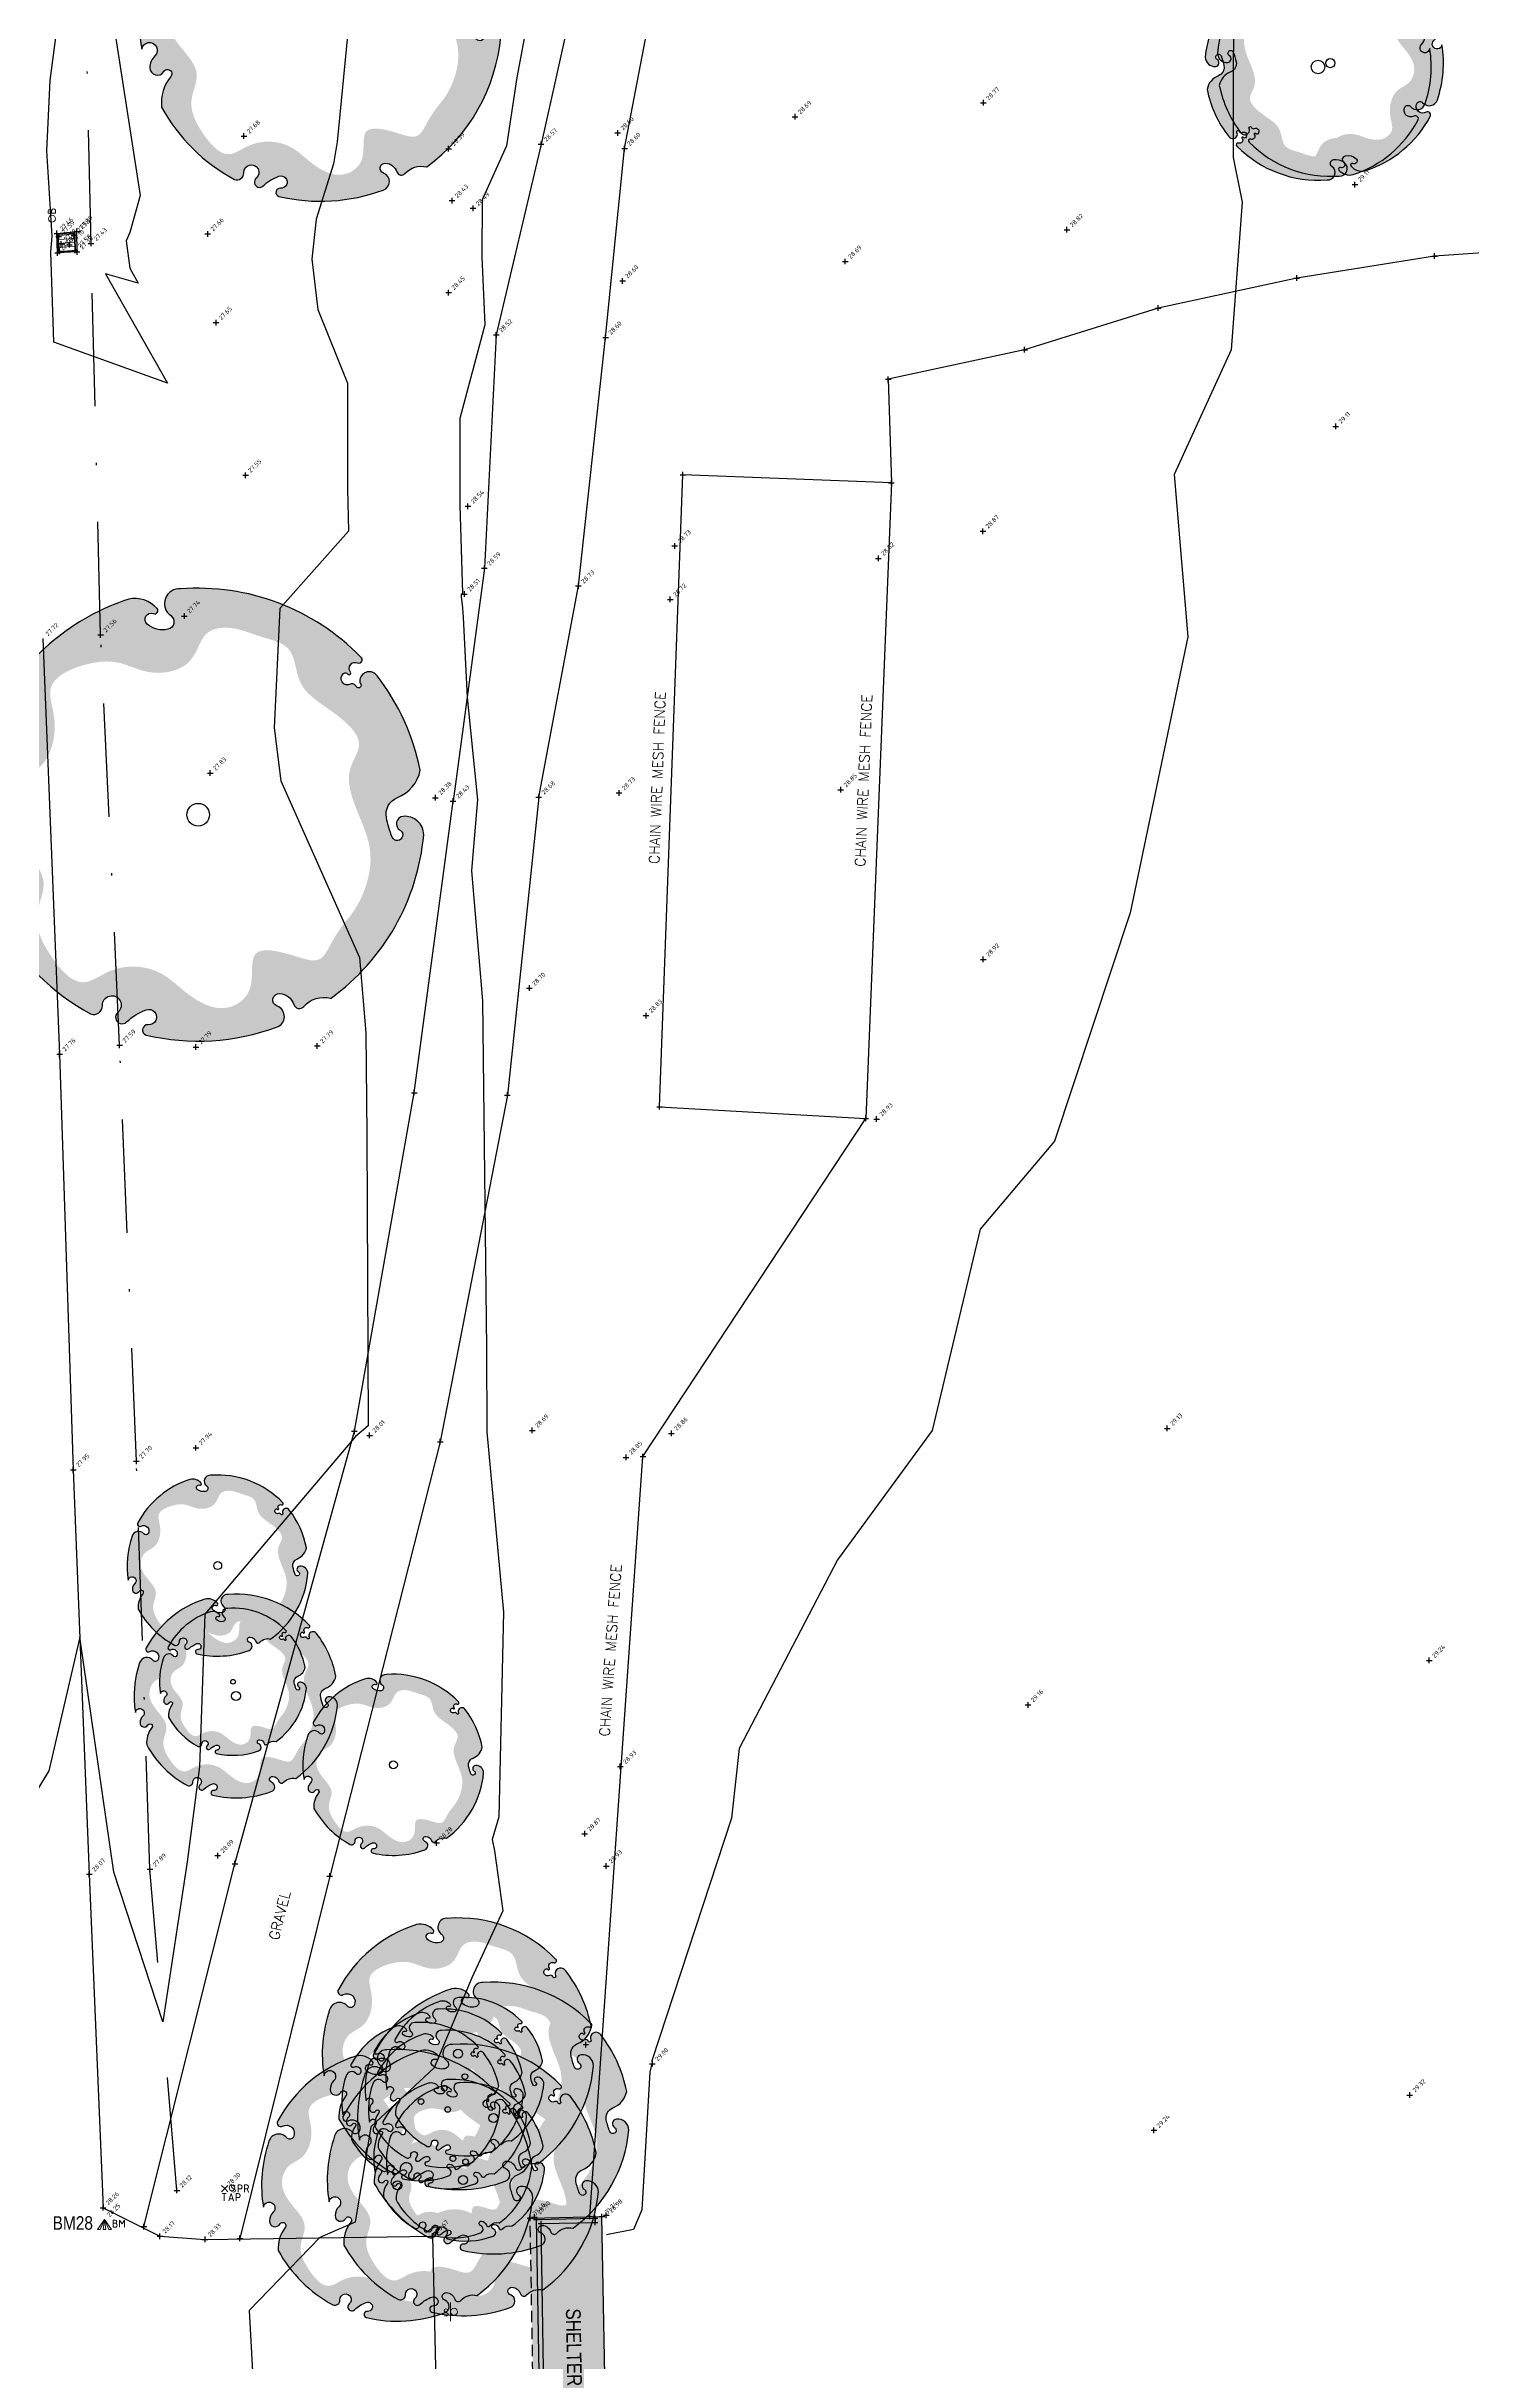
# Model space of a CAD drawing. Header units: metres. Extents: x 245957 to 247358, y 7418632 to 7419642.
# Drawn here: x 246451.8 to 246514.7, y 7418787.6 to 7418889.8 of the extents above; entities that cross this region are included whole.
import ezdxf
from ezdxf.enums import TextEntityAlignment as Align

# ---------------------------------------------------------------- set-up
doc = ezdxf.new("R2010")
doc.units = ezdxf.units.M
doc.linetypes.add('DASHDOT', pattern=[10, 5, -2.5, 0, -2.5])
doc.linetypes.add('DASHED', pattern=[0.75, 0.5, -0.25])
for name, color, linetype in [('-TEXT', 7, 'Continuous'), ('017_NAIL-L', 8, 'Continuous'), ('103_TOE_OF_BATTER', 37, 'DASHDOT'), ('103_TOE_OF_BATTER-L', 37, 'DASHDOT'), ('103_TOE_OF_BATTER-S', 37, 'DASHDOT'), ('104_EXISTING_SURFACE-L', 35, 'Continuous'), ('104_EXISTING_SURFACE-S', 35, 'Continuous'), ('110_GROUND_BREAKLINE', 35, 'Continuous'), ('110_GROUND_BREAKLINE-L', 35, 'Continuous'), ('110_GROUND_BREAKLINE-S', 35, 'Continuous'), ('201_SINGLE_TREE-H', 63, 'Continuous'), ('201_SINGLE_TREE-S', 96, 'Continuous'), ('309_GRATED_PIT-L', 84, 'Continuous'), ('309_GRATED_PIT-S', 84, 'Continuous'), ('321_INVERT_OF_PIPE-L', 84, 'Continuous'), ('321_INVERT_OF_PIPE-S', 84, 'Continuous'), ('322_INVERT_PIT-L', 84, 'Continuous'), ('322_INVERT_PIT-S', 84, 'Continuous'), ('403_EDGE_OF_BITUMEN', 8, 'Continuous'), ('403_EDGE_OF_BITUMEN-L', 8, 'Continuous'), ('403_EDGE_OF_BITUMEN-S', 8, 'Continuous'), ('405_EDGE_FORMATION', 33, 'Continuous'), ('405_EDGE_FORMATION-L', 33, 'Continuous'), ('405_EDGE_FORMATION-S', 33, 'Continuous'), ('602_MINOR_BUILDING', 185, 'Continuous'), ('602_MINOR_BUILDING-S', 185, 'Continuous'), ('640_EAVES', 227, 'Continuous'), ('640_EAVES-L', 227, 'Continuous'), ('640_EAVES-S', 227, 'Continuous'), ('642_ROOF_GUTTER', 155, 'DASHED'), ('642_ROOF_GUTTER-L', 153, 'Continuous'), ('642_ROOF_GUTTER-S', 153, 'Continuous'), ('903_FENCE', 24, 'FENCELINE'), ('903_FENCE-S', 24, 'Continuous'), ('EX-BENCHMARK', 7, 'Continuous'), ('EX-BENCHMARK_(SLS)', 8, 'Continuous'), ('EX-BOLLARD_(SLS)', 89, 'Continuous'), ('EX-BUILDING_LINE', 150, 'Continuous'), ('EX-DRAINPIT_(SLS)', 84, 'Continuous'), ('EX-TRAFFIC_SIGN_(SLS)', 89, 'Continuous'), ('Surface_Contours_Major', 4, 'Continuous'), ('Surface_Contours_Minor', 253, 'Continuous')]:
    doc.layers.add(name, color=color, linetype=linetype)
for name, color, linetype, true_color in [('759_IRRIGATION', 7, 'Continuous', 0x0041ff), ('EX-SPRINKLER_(SLS)', 7, 'Continuous', 0x0041ff), ('EX-TAP_(SLS)', 7, 'Continuous', 0x0041ff)]:
    doc.layers.add(name, color=color, linetype=linetype, true_color=true_color)
doc.styles.add('BOLD', font='ARIALN.TTF')
doc.styles.add('ISO2.5', font='isocp.shx', dxfattribs={"height": 2.5})
doc.styles.get("Standard").update_dxf_attribs({"font": 'SIMPLEX.shx'})
doc.linetypes.add('FENCELINE', pattern='A,0.5,-0.2,["/",Standard,S=0.1,R=0,X=0,Y=-0.05],-0.25', length=0.95)

# ---------------------------------------------------------------- blocks, each defined once
blk = doc.blocks.new('CROSS')
at = {"color": 0, "linetype": 'Continuous'}
for p, q in [((-0.5, 0), (0.5, 0)), ((0, -0.5), (0, 0.5))]:
    blk.add_line(p, q, dxfattribs=at)
blk = doc.blocks.new('BM')
at = {"color": 0, "linetype": 'Continuous', "lineweight": 13}
for p, q in [((0, 0), (-0.31, -0.44)), ((-0.19, -0.44), (0, 0)), ((0, 0), (-0.06, -0.44)), ((0, 0), (0.19, -0.44)), ((0.31, -0.44), (0, 0)), ((0, 0), (0.06, -0.44)), ((-0.31, -0.44), (-0.19, -0.44)), ((-0.06, -0.44), (0.06, -0.44)), ((0.19, -0.44), (0.31, -0.44)), ((0.47, -0.02), (0.38, -0.02)), ((0.38, -0.02), (0.38, -0.34)), ((0.47, -0.16), (0.38, -0.16)), ((0.38, -0.16), (0.39, -0.16)), ((0.38, -0.34), (0.47, -0.34)), ((0.38, -0.34), (0.39, -0.34)), ((0.52, -0.04), (0.47, -0.02)), ((0.47, -0.16), (0.52, -0.14)), ((0.52, -0.17), (0.47, -0.16)), ((0.47, -0.34), (0.52, -0.33)), ((0.54, -0.09), (0.52, -0.04)), ((0.52, -0.14), (0.54, -0.09)), ((0.55, -0.21), (0.52, -0.17)), ((0.52, -0.33), (0.55, -0.29)), ((0.56, -0.25), (0.55, -0.21)), ((0.55, -0.29), (0.56, -0.25)), ((0.67, -0.34), (0.67, -0.02)), ((0.67, -0.02), (0.78, -0.19)), ((0.78, -0.19), (0.89, -0.02)), ((0.89, -0.02), (0.89, -0.34))]:
    blk.add_line(p, q, dxfattribs=at)
blk = doc.blocks.new('BOLR')
at = {"color": 0, "linetype": 'Continuous', "lineweight": 13}
for p, q in [((0.34, 0.17), (0.25, 0.17)), ((0.25, 0.17), (0.25, -0.16)), ((0.34, 0.02), (0.25, 0.02)), ((0.25, 0.02), (0.26, 0.02)), ((0.39, 0.15), (0.34, 0.17)), ((0.34, 0.02), (0.39, 0.04)), ((0.38, 0.01), (0.34, 0.02)), ((0.42, -0.03), (0.38, 0.01)), ((0.41, 0.1), (0.39, 0.15)), ((0.39, 0.04), (0.41, 0.1)), ((0.25, -0.16), (0.34, -0.16)), ((0.25, -0.16), (0.26, -0.16)), ((0.34, -0.16), (0.38, -0.15)), ((0.38, -0.15), (0.42, -0.11)), ((0.43, -0.07), (0.42, -0.03)), ((0.42, -0.11), (0.43, -0.07))]:
    blk.add_line(p, q, dxfattribs=at)
blk.add_circle((0, 0), 0.15, dxfattribs=at)
blk = doc.blocks.new('201T')
at = {"layer": '201_SINGLE_TREE-S'}
blk.add_circle((0, 0), 0.5, dxfattribs=at)
blk = doc.blocks.new('201C')
at = {"layer": '201_SINGLE_TREE-H', "transparency": 33554534}
h = blk.add_hatch(color=256, dxfattribs=at)
h.paths.add_polyline_path([(-0.3717, -0.3344, 0.222926), (0.0196, -0.4996, 0.770799), (0.0439, -0.4417, -0.650302), (0.0511, -0.4116, -0.234737), (0.0964, -0.4247, -0.847312), (0.0816, -0.4475, 0.78443), (0.0732, -0.4583, 0.276934), (0.1352, -0.4813, 0.193599), (0.4309, -0.2536, 0.800435), (0.4144, -0.2337, -0.75216), (0.3757, -0.1925, -0.528914), (0.4006, -0.1909, 0.594112), (0.4663, -0.1804, 0.123805), (0.4962, 0.0616, -1.41759), (0.4607, 0.0811, 0.206906), (0.4758, 0.1133, 0.759729), (0.4374, 0.1252, -1.073307), (0.4187, 0.1392, 0.194379), (0.4474, 0.2231, 0.144612), (0.2544, 0.4304, 0.53339), (0.2277, 0.4128, -1.592592), (0.1939, 0.4293, 1.030038), (0.1758, 0.4513, -0.10361), (0.1314, 0.4262, -1.238487), (0.1282, 0.4593, 0.884725), (0.1336, 0.4818, 0.147549), (-0.1551, 0.4753, 0.71725), (-0.1579, 0.4291, -0.864032), (-0.1646, 0.4015, -0.310704), (-0.1946, 0.4266, 0.58143), (-0.2167, 0.4321, -0.281558), (-0.2766, 0.4162), (-0.2775, 0.4159, 0.217121), (-0.4959, 0.0634), (-0.4959, 0.0634, 0.440011), (-0.4522, 0.021, 0.723973), (-0.4442, 0.0516, -1.384648), (-0.4262, 0.0659, -0.051107), (-0.4149, 0.0223, -0.361502), (-0.441, -0.0208, 0.256822), (-0.4937, -0.0791, 0.116166), (-0.4065, -0.2911, 0.67803), (-0.3682, -0.2843, 0.170035), (-0.3696, -0.274, -1.054701), (-0.3596, -0.2696, 0.431903), (-0.3468, -0.2749, -0.910728), (-0.3329, -0.2993, -0.42046), (-0.3418, -0.2976, 1.007885), (-0.3479, -0.3018, -0.766634), (-0.3646, -0.3216, 0.938602), (-0.3717, -0.3344)])
edge = h.paths.add_edge_path(flags=16)
edge.add_spline(control_points=[(-0.3177, 0.2468), (-0.303, 0.2628), (-0.2856, 0.2893), (-0.256, 0.3411), (-0.1928, 0.3155), (-0.0921, 0.286), (-0.1162, 0.3941), (-0.0359, 0.4462), (0.0392, 0.3985), (0.1028, 0.3299), (0.1957, 0.3214), (0.2784, 0.3804), (0.3442, 0.2961), (0.3785, 0.2147), (0.3303, 0.1307), (0.3915, 0.0592), (0.4378, -0.0139), (0.4055, -0.0919), (0.3459, -0.1091), (0.3102, -0.1666), (0.3057, -0.2282), (0.3286, -0.3091), (0.2408, -0.3447), (0.1647, -0.3496), (0.103, -0.3142), (0.0463, -0.3153), (0.0047, -0.3356), (-0.0139, -0.3682), (-0.0327, -0.4069), (-0.0927, -0.4151), (-0.1463, -0.3868), (-0.23, -0.3665), (-0.2245, -0.2773), (-0.2864, -0.2294), (-0.3344, -0.1941), (-0.3737, -0.1409), (-0.3276, -0.0866), (-0.344, -0.0009), (-0.3866, 0.0828), (-0.3665, 0.1796), (-0.3359, 0.2271), (-0.3177, 0.2468)], knot_values=[0, 0, 0, 0, 0.064972, 0.101243, 0.15652, 0.245586, 0.324463, 0.387907, 0.486094, 0.554514, 0.671826, 0.728629, 0.823661, 0.919885, 0.989953, 1.075257, 1.171704, 1.23593, 1.293575, 1.346478, 1.426142, 1.479146, 1.570817, 1.644481, 1.712561, 1.774901, 1.807, 1.846291, 1.885582, 1.928182, 2.007036, 2.074591, 2.151638, 2.226455, 2.293426, 2.340744, 2.397548, 2.47317, 2.587294, 2.673595, 2.754259, 2.754259, 2.754259, 2.754259], degree=3, periodic=0)
at = {"layer": '201_SINGLE_TREE-S'}
blk.add_lwpolyline([(-0.3717, -0.3344, 0.222926), (0.0196, -0.4996, 0.770799), (0.0439, -0.4417, -0.650302), (0.0511, -0.4116, -0.234737), (0.0964, -0.4247, -0.847312), (0.0816, -0.4475, 0.78443), (0.0732, -0.4583, 0.276934), (0.1352, -0.4813, 0.193599), (0.4309, -0.2536, 0.800435), (0.4144, -0.2337, -0.75216), (0.3757, -0.1925, -0.528914), (0.4006, -0.1909, 0.594112), (0.4663, -0.1804, 0.123805), (0.4962, 0.0616, -1.41759), (0.4607, 0.0811, 0.206906), (0.4758, 0.1133, 0.759729), (0.4374, 0.1252, -1.073307), (0.4187, 0.1392, 0.194379), (0.4474, 0.2231, 0.144612), (0.2544, 0.4304, 0.53339), (0.2277, 0.4128, -1.592592), (0.1939, 0.4293, 1.030038), (0.1758, 0.4513, -0.10361), (0.1314, 0.4262, -1.238487), (0.1282, 0.4593, 0.884725), (0.1336, 0.4818, 0.147549), (-0.1551, 0.4753, 0.71725), (-0.1579, 0.4291, -0.864032), (-0.1646, 0.4015, -0.310704), (-0.1946, 0.4266, 0.58143), (-0.2167, 0.4321, -0.281558), (-0.2766, 0.4162), (-0.2775, 0.4159, 0.217121), (-0.4959, 0.0634), (-0.4959, 0.0634, 0.440011), (-0.4522, 0.021, 0.723973), (-0.4442, 0.0516, -1.384648), (-0.4262, 0.0659, -0.051107), (-0.4149, 0.0223, -0.361502), (-0.441, -0.0208, 0.256822), (-0.4937, -0.0791, 0.116166), (-0.4065, -0.2911, 0.67803), (-0.3682, -0.2843, 0.170035), (-0.3696, -0.274, -1.054701), (-0.3596, -0.2696, 0.431903), (-0.3468, -0.2749, -0.910728), (-0.3329, -0.2993, -0.42046), (-0.3418, -0.2976, 1.007885), (-0.3479, -0.3018, -0.766634), (-0.3646, -0.3216, 0.938602), (-0.3717, -0.3344)], format="xyb", dxfattribs=at)
blk = doc.blocks.new('SP')
at = {"color": 0, "linetype": 'Continuous', "lineweight": 13}
for p, q in [((0.15, 0.42), (0.15, -0.41)), ((0.28, 0.16), (0.26, 0.1)), ((0.26, 0.1), (0.3, 0.06)), ((0.33, 0.19), (0.28, 0.16)), ((0.3, 0.06), (0.4, 0)), ((0.42, 0.18), (0.33, 0.19)), ((0.4, 0), (0.41, 0)), ((0.44, -0.04), (0.4, 0)), ((0.4, 0), (0.41, 0)), ((0.26, -0.1), (0.37, -0.13)), ((0.37, -0.13), (0.42, -0.1)), ((0.37, -0.13), (0.37, -0.13)), ((0.42, -0.1), (0.44, -0.04))]:
    blk.add_line(p, q, dxfattribs=at)
blk.add_circle((0, 0), 0.15, dxfattribs=at)
blk = doc.blocks.new('SPR')
at = {"color": 0, "linetype": 'Continuous', "lineweight": 13}
for p, q in [((-0.14, -0.14), (0.14, 0.14)), ((-0.14, 0.14), (0, 0)), ((0, 0), (0.14, -0.14)), ((0.31, 0.13), (0.3, 0.07)), ((0.3, 0.07), (0.34, 0.02)), ((0.37, 0.16), (0.31, 0.13)), ((0.34, 0.02), (0.44, -0.03)), ((0.46, 0.14), (0.37, 0.16)), ((0.59, -0.16), (0.59, 0.16)), ((0.59, 0.16), (0.68, 0.16)), ((0.68, 0.16), (0.68, 0.16)), ((0.72, 0.15), (0.68, 0.16)), ((0.68, 0.16), (0.68, 0.16)), ((0.75, 0.12), (0.72, 0.15)), ((0.72, -0.01), (0.75, 0.03)), ((0.77, 0.07), (0.75, 0.12)), ((0.75, 0.03), (0.77, 0.07)), ((0.87, -0.16), (0.87, 0.16)), ((0.87, 0.16), (0.96, 0.16)), ((0.96, 0.16), (0.97, 0.16)), ((1.01, 0.15), (0.96, 0.16)), ((0.96, 0.16), (0.97, 0.16)), ((1.04, 0.12), (1.01, 0.15)), ((1.01, -0.01), (1.04, 0.03)), ((1.05, 0.07), (1.04, 0.12)), ((1.04, 0.03), (1.05, 0.07)), ((0.3, -0.13), (0.41, -0.16)), ((0.41, -0.16), (0.46, -0.13)), ((0.41, -0.16), (0.41, -0.16)), ((0.44, -0.03), (0.44, -0.03)), ((0.48, -0.08), (0.44, -0.03)), ((0.44, -0.03), (0.44, -0.03)), ((0.46, -0.13), (0.48, -0.08)), ((0.68, -0.02), (0.59, -0.02)), ((0.59, -0.02), (0.59, -0.02)), ((0.68, -0.02), (0.72, -0.01)), ((0.96, -0.02), (0.87, -0.02)), ((0.87, -0.02), (0.88, -0.02)), ((0.96, -0.02), (1.01, -0.01)), ((0.99, -0.02), (1.05, -0.16)), ((1.05, -0.16), (1.06, -0.16))]:
    blk.add_line(p, q, dxfattribs=at)
blk = doc.blocks.new('TAP')
at = {"color": 0, "linetype": 'Continuous', "lineweight": 13}
for p, q in [((-0.43, -0.25), (-0.26, -0.25)), ((-0.34, -0.58), (-0.34, -0.25)), ((-0.34, -0.25), (-0.34, -0.25)), ((-0.26, -0.25), (-0.25, -0.25)), ((-0.14, -0.58), (-0.04, -0.25)), ((0.04, -0.49), (-0.11, -0.49)), ((-0.11, -0.49), (-0.11, -0.49)), ((-0.04, -0.25), (0.07, -0.58)), ((0.07, -0.58), (0.08, -0.58)), ((0.18, -0.58), (0.18, -0.25)), ((0.18, -0.25), (0.27, -0.25)), ((0.27, -0.43), (0.18, -0.43)), ((0.18, -0.43), (0.18, -0.43)), ((0.27, -0.25), (0.28, -0.25)), ((0.32, -0.27), (0.27, -0.25)), ((0.27, -0.25), (0.28, -0.25)), ((0.27, -0.43), (0.32, -0.42)), ((0.35, -0.3), (0.32, -0.27)), ((0.32, -0.42), (0.35, -0.39)), ((0.36, -0.34), (0.35, -0.3)), ((0.35, -0.39), (0.36, -0.34))]:
    blk.add_line(p, q, dxfattribs=at)
blk.add_circle((0, 0), 0.125, dxfattribs=at)
blk = doc.blocks.new('GPC')
at = {"color": 0, "linetype": 'Continuous', "lineweight": 13}
for p, q in [((-0.5, -0.5), (-0.5, 0.5)), ((-0.5, 0.5), (0.5, 0.5)), ((-0.25, -0.5), (-0.25, 0.5)), ((0, 0.5), (0, 0)), ((0, 0), (0, -0.5)), ((0.25, -0.5), (0.25, 0.5)), ((0.5, 0.5), (0.5, -0.5)), ((0.5, -0.5), (-0.5, -0.5))]:
    blk.add_line(p, q, dxfattribs=at)
blk = doc.blocks.new('GR')
at = {"layer": '-TEXT'}
blk.add_text('GRAVEL', height=0.45, dxfattribs=at).set_placement((0.04, -0.22), align=Align.CENTER)

msp = doc.modelspace()

# ---------------------------------------------------------------- hatches: boundary and pattern name
at = {"layer": 'EX-BUILDING_LINE'}
h = msp.add_hatch(color=9, dxfattribs=at)
h.dxf.hatch_style = 1
h.paths.add_polyline_path([(246476.53, 7418781.88), (246476.31, 7418793.97), (246473.14, 7418793.9), (246473.35, 7418781.81)])

# ---------------------------------------------------------------- linework, layer by layer
at = {"layer": '103_TOE_OF_BATTER'}
msp.add_lwpolyline([(246457.54, 7418795.13), (246456.35, 7418809.31), (246455.75, 7418827.33), (246455.01, 7418845.7), (246454.17, 7418863.82), (246453.75, 7418881.11), (246453.38, 7418897.75), (246452.86, 7418914.35), (246452.39, 7418933.14), (246452.07, 7418942.91), (246451.41, 7418949.4), (246451.03, 7418953.1), (246450.68, 7418953.9), (246446.47, 7418963.66)], dxfattribs=at)
at = {"layer": '110_GROUND_BREAKLINE'}
for p, q in [((246452.24, 7418881.55), (246453.12, 7418881.64)), ((246452.27, 7418880.69), (246452.24, 7418881.55)), ((246453.13, 7418880.73), (246453.12, 7418881.64)), ((246453.13, 7418880.73), (246452.27, 7418880.69))]:
    msp.add_line(p, q, dxfattribs=at)
at = {"layer": '403_EDGE_OF_BITUMEN'}
for p, q in [((246451.61, 7418863.66), (246452.36, 7418845.31)), ((246452.36, 7418845.31), (246452.96, 7418826.95)), ((246452.96, 7418826.95), (246453.67, 7418809.09)), ((246453.67, 7418809.09), (246454.28, 7418794.36)), ((246454.28, 7418794.36), (246456.79, 7418793.1)), ((246456.79, 7418793.1), (246458.78, 7418792.96)), ((246458.78, 7418792.96), (246468.83, 7418793.11)), ((246468.83, 7418793.11), (246469.02, 7418784.73))]:
    msp.add_line(p, q, dxfattribs=at)
at = {"layer": '405_EDGE_FORMATION'}
for p, q in [((246477.02, 7418900.71), (246473.62, 7418885.49)), ((246477.31, 7418885.3), (246479.85, 7418898.57)), ((246473.62, 7418885.49), (246471.64, 7418877.07)), ((246476.47, 7418876.96), (246477.31, 7418885.3)), ((246471.64, 7418877.07), (246471.12, 7418866.76)), ((246475.27, 7418865.98), (246476.47, 7418876.96)), ((246471.12, 7418866.76), (246469.74, 7418856.48)), ((246473.52, 7418856.65), (246475.27, 7418865.98)), ((246468.02, 7418843.6), (246469.74, 7418856.48)), ((246473.52, 7418856.65), (246472.14, 7418843.5)), ((246465.38, 7418828.65), (246468.02, 7418843.6)), ((246472.14, 7418843.5), (246469.17, 7418828.19)), ((246460.1, 7418809.55), (246465.38, 7418828.65)), ((246469.17, 7418828.19), (246464.29, 7418809.01)), ((246456.08, 7418793.53), (246460.1, 7418809.55)), ((246464.29, 7418809.01), (246460.32, 7418793.01))]:
    msp.add_line(p, q, dxfattribs=at)
at = {"layer": '602_MINOR_BUILDING'}
for p, q in [((246473.42, 7418793.84), (246476.01, 7418793.9)), ((246473.63, 7418781.86), (246473.42, 7418793.84)), ((246473.62, 7418793.66), (246476.01, 7418793.71)), ((246473.82, 7418782.03), (246473.62, 7418793.66)), ((246476.01, 7418793.9), (246476.01, 7418793.71))]:
    msp.add_line(p, q, dxfattribs=at)
at = {"layer": '640_EAVES'}
for p in [(246473.14, 7418793.9), (246476.53, 7418781.88)]:
    msp.add_line(p, (246476.31, 7418793.97), dxfattribs=at)
at = {"layer": '642_ROOF_GUTTER'}
msp.add_line((246473.35, 7418781.81), (246473.14, 7418793.9), dxfattribs=at)
at = {"layer": '903_FENCE', "ltscale": 20}
for p, q in [((246513.09, 7418880.55), (246507, 7418879.58)), ((246519.28, 7418880.98), (246513.09, 7418880.55)), ((246513.09, 7418880.55), (246513.09, 7418880.55)), ((246507, 7418879.58), (246500.88, 7418878.25)), ((246500.88, 7418878.25), (246494.98, 7418876.41)), ((246494.98, 7418876.41), (246488.96, 7418875.11)), ((246488.96, 7418875.11), (246489.1, 7418870.54)), ((246478.86, 7418842.98), (246479.89, 7418870.89)), ((246489.1, 7418870.54), (246479.89, 7418870.89)), ((246489.1, 7418870.54), (246487.96, 7418842.47)), ((246478.12, 7418827.53), (246487.96, 7418842.47)), ((246478.86, 7418842.98), (246487.96, 7418842.47)), ((246475.77, 7418793.98), (246478.12, 7418827.53))]:
    msp.add_line(p, q, dxfattribs=at)
at = {"layer": 'Surface_Contours_Major'}
for points, elevation in [([(246504.21, 7418894.26), (246504.19, 7418884.9), (246504.59, 7418882.93), (246504.1, 7418876.41), (246501.59, 7418870.91), (246502.19, 7418863.74), (246499.64, 7418851.55), (246496.3, 7418841.47), (246493.02, 7418837.57), (246490.9, 7418828.68), (246486.71, 7418822.98), (246482.37, 7418814.64), (246482.04, 7418811.57), (246478.52, 7418800.85), (246478.53, 7418800.74), (246478.5, 7418800.66), (246478.43, 7418800.35), (246478.08, 7418794.27), (246477.7, 7418793.4), (246476.52, 7418793.16)], 29), ([(246465.13, 7418890.88), (246464.61, 7418885.59), (246464.46, 7418884.62), (246463.69, 7418882.18), (246463.5, 7418880.41), (246463.76, 7418878.19), (246465.08, 7418874.93), (246465.07, 7418870.25), (246465.12, 7418868.4), (246462.08, 7418864.98), (246461.84, 7418859.71), (246462.13, 7418857.38), (246465.6, 7418849.57), (246465.88, 7418846.25), (246465.93, 7418841.75), (246465.99, 7418828.89), (246465.43, 7418828.42), (246458.77, 7418820.57), (246458.53, 7418813.83), (246457.99, 7418809.64), (246456.91, 7418802.57), (246454.75, 7418809.18), (246453.25, 7418819.56)], 28), ([(246453.25, 7418819.56), (246451.88, 7418813.65), (246448.68, 7418808.41), (246447.94, 7418807.43), (246447.6, 7418806.22), (246447.3, 7418801.52), (246447, 7418795.78), (246445.11, 7418793.95), (246444.02, 7418790.87), (246445, 7418788.13), (246444.61, 7418786.23), (246444.7, 7418785.53), (246437.85, 7418783.39)], 28)]:
    msp.add_lwpolyline(points, dxfattribs=dict(at, elevation=elevation))
at = {"layer": 'Surface_Contours_Minor', "elevation": 27.5}
for points in [[(246452.11, 7418876.75), (246451.97, 7418880.74), (246452.03, 7418881.43), (246451.8, 7418885.19), (246451.94, 7418888.31), (246453.18, 7418897.73), (246453.21, 7418898.55), (246453.29, 7418900.75), (246453.74, 7418898.39), (246453.58, 7418897.76), (246453.73, 7418897.66), (246453.77, 7418897.11), (246455.92, 7418883.23), (246455.46, 7418881.59), (246455.3, 7418881.23), (246455.46, 7418880.02), (246455.83, 7418879.36), (246454.38, 7418879.76), (246457.13, 7418874.94)], [(246453.08, 7418880.77), (246453.05, 7418881.17), (246453.05, 7418881.54), (246452.5, 7418881.52), (246452.27, 7418881.51), (246452.29, 7418880.99), (246452.3, 7418880.72), (246452.71, 7418880.75)]]:
    msp.add_lwpolyline(points, close=True, dxfattribs=at)
at = {"layer": 'Surface_Contours_Minor', "elevation": 28.5}
msp.add_lwpolyline([(246474.03, 7418896.29), (246472.55, 7418888.44), (246472.1, 7418885.42), (246471.02, 7418883.03), (246471.01, 7418880.51), (246471.14, 7418877.51), (246470.04, 7418873.38), (246470.03, 7418869.55), (246470.15, 7418865.67), (246470.1, 7418865.61), (246470.09, 7418865.52), (246470.16, 7418865.02), (246470.18, 7418864.61), (246470.36, 7418861.06), (246470.82, 7418856.53), (246470.63, 7418854.3), (246470.55, 7418853.4), (246471.04, 7418847.66), (246471.21, 7418832.3), (246471.23, 7418828.63), (246471.96, 7418820.67), (246471.76, 7418811.62), (246471.47, 7418810.62), (246471.56, 7418810.12), (246471.94, 7418807.47), (246470.57, 7418804.52), (246468.9, 7418800.54), (246466.11, 7418797.93), (246465.41, 7418793.72), (246463.85, 7418793.04), (246460.73, 7418789.83), (246460.93, 7418786.05)], dxfattribs=at)

# ---------------------------------------------------------------- block references
at = {"layer": '-TEXT', "rotation": 76.06629614708964}
msp.add_blockref('GR', (246462.07, 7418807.23), dxfattribs=at)
at = {"layer": '103_TOE_OF_BATTER-S', "xscale": 0.25, "yscale": 0.25, "zscale": 0.25}
for p in [(246453.75, 7418881.11), (246454.17, 7418863.82), (246455.01, 7418845.7), (246455.75, 7418827.33), (246456.35, 7418809.31), (246457.54, 7418795.13)]:
    msp.add_blockref('CROSS', p, dxfattribs=at)
at = {"layer": '104_EXISTING_SURFACE-S', "xscale": 0.25, "yscale": 0.25, "zscale": 0.25}
for p in [(246493.16, 7418887.32), (246484.84, 7418886.7), (246460.5, 7418885.85), (246469.54, 7418885.29), (246477.01, 7418885.99), (246509.57, 7418883.71), (246469.69, 7418883), (246470.62, 7418882.66), (246458.9, 7418881.53), (246496.85, 7418881.71), (246487.06, 7418880.31), (246477.22, 7418879.45), (246469.54, 7418878.94), (246459.27, 7418877.61), (246508.72, 7418873.03), (246460.57, 7418870.87), (246470.39, 7418869.5), (246493.14, 7418868.4), (246479.53, 7418867.75), (246488.52, 7418867.2), (246470.24, 7418865.62), (246479.33, 7418865.39), (246457.87, 7418864.65), (246459.01, 7418857.72), (246468.96, 7418856.63), (246477.07, 7418856.84), (246486.86, 7418856.98), (246493.15, 7418849.49), (246473.11, 7418848.22), (246478.26, 7418847.01), (246458.38, 7418845.62), (246463.74, 7418845.67), (246488.44, 7418842.44), (246466.05, 7418828.47), (246473.23, 7418828.69), (246479.38, 7418828.56), (246501.28, 7418828.78), (246458.38, 7418827.92), (246477.38, 7418827.5), (246512.85, 7418818.53), (246495.13, 7418816.57), (246477.12, 7418813.85), (246475.55, 7418810.88), (246459.34, 7418809.91), (246469.01, 7418810.47), (246476.5, 7418809.45), (246478.54, 7418800.72), (246511.99, 7418799.34), (246500.69, 7418797.78), (246473.33, 7418793.95), (246476.5, 7418794.03)]:
    msp.add_blockref('CROSS', p, dxfattribs=at)
at = {"layer": '110_GROUND_BREAKLINE-S', "xscale": 0.25, "yscale": 0.25, "zscale": 0.25}
for p in [(246452.24, 7418881.55), (246453.12, 7418881.64), (246452.27, 7418880.69), (246453.13, 7418880.73)]:
    msp.add_blockref('CROSS', p, dxfattribs=at)
at = {"layer": '201_SINGLE_TREE-S'}
for name, p, xscale, yscale, zscale, rotation in [('201C', (246463.88, 7418890.97), 16, 16, 16, 182.2), ('201C', (246507.94, 7418888.9), 10, 10, 10, 2.3), ('201C', (246508.48, 7418889.07), 10, 10, 10, 2.3), ('201T', (246507.94, 7418888.9), 0.6, 0.6, 0.6, 2.3), ('201T', (246508.48, 7418889.07), 0.4, 0.4, 0.4, 2.3), ('201C', (246458.48, 7418855.88), 20, 20, 20, 182.2), ('201C', (246459.34, 7418822.72), 8, 8, 8, 182.2), ('201T', (246459.34, 7418822.72), 0.35, 0.35, 0.35, 182.2), ('201C', (246460.15, 7418816.96), 9, 9, 9, 182.2), ('201C', (246460.02, 7418817.59), 6.5, 6.5, 6.5, 182.2), ('201C', (246467.1, 7418813.92), 8, 8, 8, 182.2), ('201T', (246460.02, 7418817.59), 0.2, 0.2, 0.2, 182.2), ('201T', (246460.15, 7418816.96), 0.4, 0.4, 0.4, 182.2), ('201T', (246467.1, 7418813.92), 0.35, 0.35, 0.35, 182.2), ('201C', (246469.96, 7418801.16), 12, 12, 12, 182.2), ('201C', (246471.52, 7418798.32), 12, 12, 12, 182.2), ('201C', (246470.26, 7418800.15), 7, 7, 7, 182.2), ('201C', (246468.32, 7418799.05), 7, 7, 7, 182.2), ('201C', (246469.35, 7418799.64), 7, 7, 7, 182.2), ('201C', (246467.28, 7418795.35), 12, 12, 12, 182.2), ('201C', (246470.18, 7418795.59), 12, 12, 12, 182.2), ('201C', (246469.5, 7418798.7), 7, 7, 7, 182.2), ('201T', (246469.96, 7418801.16), 0.4, 0.4, 0.4, 182.2), ('201C', (246469.73, 7418796.53), 7, 7, 7, 182.2), ('201C', (246470.29, 7418796.39), 7, 7, 7, 182.2), ('201T', (246469.35, 7418799.64), 0.25, 0.25, 0.25, 182.2), ('201T', (246470.26, 7418800.15), 0.25, 0.25, 0.25, 182.2), ('201T', (246468.32, 7418799.05), 0.25, 0.25, 0.25, 182.2), ('201T', (246469.5, 7418798.7), 0.25, 0.25, 0.25, 182.2), ('201T', (246471.52, 7418798.32), 0.4, 0.4, 0.4, 182.2), ('201T', (246469.73, 7418796.53), 0.25, 0.25, 0.25, 182.2), ('201T', (246470.29, 7418796.39), 0.25, 0.25, 0.25, 182.2), ('201T', (246467.28, 7418795.35), 0.4, 0.4, 0.4, 182.2), ('201T', (246470.18, 7418795.59), 0.4, 0.4, 0.4, 182.2)]:
    msp.add_blockref(name, p, dxfattribs=dict(at, xscale=xscale, yscale=yscale, zscale=zscale, rotation=rotation))
at = {"layer": '201_SINGLE_TREE-S', "rotation": 182.2}
msp.add_blockref('201T', (246458.48, 7418855.88), dxfattribs=at)
at = {"layer": '309_GRATED_PIT-S', "xscale": 0.25, "yscale": 0.25, "zscale": 0.25}
for p in [(246452.32, 7418881.42), (246453, 7418881.47), (246452.36, 7418880.76), (246453.04, 7418880.8)]:
    msp.add_blockref('CROSS', p, dxfattribs=at)
at = {"layer": '321_INVERT_OF_PIPE-S', "xscale": 0.25, "yscale": 0.25, "zscale": 0.25}
msp.add_blockref('CROSS', (246452.42, 7418881.09), dxfattribs=at)
at = {"layer": '322_INVERT_PIT-S', "xscale": 0.25, "yscale": 0.25, "zscale": 0.25}
msp.add_blockref('CROSS', (246452.79, 7418881.05), dxfattribs=at)
at = {"layer": '403_EDGE_OF_BITUMEN-S', "xscale": 0.25, "yscale": 0.25, "zscale": 0.25}
for p in [(246452.36, 7418845.31), (246452.96, 7418826.95), (246453.67, 7418809.09), (246454.28, 7418794.36), (246456.79, 7418793.1), (246458.78, 7418792.96), (246468.83, 7418793.11)]:
    msp.add_blockref('CROSS', p, dxfattribs=at)
at = {"layer": '405_EDGE_FORMATION-S', "xscale": 0.25, "yscale": 0.25, "zscale": 0.25}
for p in [(246473.62, 7418885.49), (246477.31, 7418885.3), (246471.64, 7418877.07), (246476.47, 7418876.96), (246471.12, 7418866.76), (246475.27, 7418865.98), (246473.52, 7418856.65), (246469.74, 7418856.48), (246468.02, 7418843.6), (246472.14, 7418843.5), (246465.38, 7418828.65), (246469.17, 7418828.19), (246460.1, 7418809.55), (246464.29, 7418809.01), (246456.08, 7418793.53), (246460.32, 7418793.01)]:
    msp.add_blockref('CROSS', p, dxfattribs=at)
at = {"layer": '602_MINOR_BUILDING-S', "xscale": 0.25, "yscale": 0.25, "zscale": 0.25}
for p in [(246473.42, 7418793.84), (246473.62, 7418793.66), (246476.01, 7418793.9), (246476.01, 7418793.71)]:
    msp.add_blockref('CROSS', p, dxfattribs=at)
at = {"layer": '640_EAVES-S', "xscale": 0.25, "yscale": 0.25, "zscale": 0.25}
msp.add_blockref('CROSS', (246476.31, 7418793.97), dxfattribs=at)
at = {"layer": '642_ROOF_GUTTER-S', "xscale": 0.25, "yscale": 0.25, "zscale": 0.25}
msp.add_blockref('CROSS', (246473.14, 7418793.9), dxfattribs=at)
at = {"layer": '903_FENCE-S', "xscale": 0.25, "yscale": 0.25, "zscale": 0.25}
for p in [(246513.09, 7418880.55), (246513.09, 7418880.55), (246507, 7418879.58), (246500.88, 7418878.25), (246494.98, 7418876.41), (246488.96, 7418875.11), (246479.89, 7418870.89), (246489.1, 7418870.54), (246478.86, 7418842.98), (246487.96, 7418842.47), (246478.12, 7418827.53), (246475.6, 7418801.57), (246475.77, 7418793.98)]:
    msp.add_blockref('CROSS', p, dxfattribs=at)
at = {"layer": 'EX-BENCHMARK_(SLS)'}
msp.add_blockref('BM', (246454.34, 7418793.84), dxfattribs=at)
at = {"layer": 'EX-BOLLARD_(SLS)', "rotation": 90}
msp.add_blockref('BOLR', (246452.02, 7418882.2), dxfattribs=at)
at = {"layer": 'EX-DRAINPIT_(SLS)', "lineweight": 30, "xscale": 0.7, "yscale": 0.7, "rotation": 274.5567615319233}
msp.add_blockref('GPC', (246452.67, 7418881.13), dxfattribs=at)
at = {"layer": 'EX-SPRINKLER_(SLS)'}
msp.add_blockref('SPR', (246459.65, 7418795.21), dxfattribs=at)
at = {"layer": 'EX-TAP_(SLS)'}
msp.add_blockref('TAP', (246459.97, 7418795.24), dxfattribs=at)
at = {"layer": 'EX-TRAFFIC_SIGN_(SLS)', "rotation": 180}
msp.add_blockref('SP', (246469.78, 7418789.77), dxfattribs=at)

# ---------------------------------------------------------------- texts
at = {"layer": '-TEXT'}
for rotation, p in [(87.8777, (246478.98, 7418857.5)), (87.6756, (246488.09, 7418857.38)), (85.9848, (246476.91, 7418818.96))]:
    msp.add_text('CHAIN WIRE MESH FENCE', height=0.45, rotation=rotation, dxfattribs=at).set_placement(p, align=Align.CENTER)
at = {"layer": '-TEXT', "style": 'BOLD'}
msp.add_text('SHELTER', height=0.65, rotation=271.004, dxfattribs=at).set_placement((246474.75, 7418788.19), align=Align.CENTER)
at = {"layer": '017_NAIL-L', "style": 'ISO2.5'}
msp.add_text('28.25', height=0.2, rotation=45, dxfattribs=at).set_placement((246454.5, 7418794.01), align=Align.MIDDLE_LEFT)
at = {"layer": '103_TOE_OF_BATTER-L', "style": 'ISO2.5'}
for s, p in [('27.43', (246453.91, 7418881.27)), ('27.56', (246454.34, 7418863.99)), ('27.59', (246455.18, 7418845.86)), ('27.70', (246455.92, 7418827.49)), ('27.89', (246456.52, 7418809.47)), ('28.12', (246457.7, 7418795.3))]:
    msp.add_text(s, height=0.2, rotation=45, dxfattribs=at).set_placement(p, align=Align.MIDDLE_LEFT)
at = {"layer": '104_EXISTING_SURFACE-L', "style": 'ISO2.5'}
for s, p in [('28.77', (246493.33, 7418887.48)), ('27.68', (246460.67, 7418886.01)), ('28.60', (246477.18, 7418886.16)), ('28.69', (246485.01, 7418886.87)), ('28.39', (246469.71, 7418885.46)), ('28.43', (246469.86, 7418883.17)), ('29.11', (246509.74, 7418883.88)), ('28.49', (246470.79, 7418882.82)), ('28.82', (246497.02, 7418881.88)), ('27.66', (246459.07, 7418881.7)), ('28.69', (246487.23, 7418880.48)), ('28.45', (246469.71, 7418879.11)), ('28.60', (246477.38, 7418879.62)), ('27.65', (246459.43, 7418877.78)), ('29.11', (246508.89, 7418873.2)), ('27.55', (246460.73, 7418871.04)), ('28.54', (246470.56, 7418869.67)), ('28.87', (246493.3, 7418868.57)), ('28.73', (246479.7, 7418867.92)), ('28.82', (246488.68, 7418867.37)), ('28.51', (246470.41, 7418865.79)), ('28.72', (246479.5, 7418865.56)), ('27.74', (246458.03, 7418864.82)), ('27.83', (246459.18, 7418857.88)), ('28.38', (246469.13, 7418856.8)), ('28.73', (246477.24, 7418857.01)), ('28.85', (246487.03, 7418857.15)), ('28.92', (246493.32, 7418849.66)), ('28.70', (246473.27, 7418848.38)), ('28.83', (246478.43, 7418847.18)), ('27.79', (246458.54, 7418845.79)), ('27.79', (246463.91, 7418845.84)), ('28.93', (246488.61, 7418842.61)), ('28.69', (246473.4, 7418828.86)), ('28.86', (246479.55, 7418828.73)), ('29.13', (246501.45, 7418828.95)), ('27.94', (246458.55, 7418828.09)), ('28.01', (246466.22, 7418828.64)), ('28.85', (246477.54, 7418827.67)), ('29.24', (246513.02, 7418818.69)), ('29.16', (246495.3, 7418816.74)), ('28.93', (246477.29, 7418814.01)), ('28.28', (246469.17, 7418810.64)), ('28.87', (246475.71, 7418811.04)), ('28.09', (246459.51, 7418810.08)), ('28.93', (246476.66, 7418809.62)), ('29.00', (246478.71, 7418800.89)), ('29.32', (246512.16, 7418799.51)), ('29.24', (246500.85, 7418797.94)), ('28.90', (246473.5, 7418794.12)), ('28.98', (246476.67, 7418794.19))]:
    msp.add_text(s, height=0.2, rotation=45, dxfattribs=at).set_placement(p, align=Align.MIDDLE_LEFT)
at = {"layer": '110_GROUND_BREAKLINE-L', "style": 'ISO2.5'}
for s, p in [('27.46', (246452.41, 7418881.72)), ('27.43', (246452.43, 7418880.85)), ('27.39', (246453.29, 7418881.8)), ('27.38', (246453.29, 7418880.9))]:
    msp.add_text(s, height=0.2, rotation=45, dxfattribs=at).set_placement(p, align=Align.MIDDLE_LEFT)
at = {"layer": '309_GRATED_PIT-L', "style": 'ISO2.5'}
for s, p in [('27.59', (246452.49, 7418881.58)), ('27.60', (246452.52, 7418880.93)), ('27.58', (246453.16, 7418881.64)), ('27.58', (246453.21, 7418880.97))]:
    msp.add_text(s, height=0.2, rotation=45, dxfattribs=at).set_placement(p, align=Align.MIDDLE_LEFT)
at = {"layer": '321_INVERT_OF_PIPE-L', "style": 'ISO2.5'}
msp.add_text('27.10', height=0.2, rotation=45, dxfattribs=at).set_placement((246452.59, 7418881.26), align=Align.MIDDLE_LEFT)
at = {"layer": '322_INVERT_PIT-L', "style": 'ISO2.5'}
msp.add_text('27.10', height=0.2, rotation=45, dxfattribs=at).set_placement((246452.95, 7418881.22), align=Align.MIDDLE_LEFT)
at = {"layer": '403_EDGE_OF_BITUMEN-L', "style": 'ISO2.5'}
for s, p in [('27.72', (246451.78, 7418863.82)), ('27.76', (246452.53, 7418845.48)), ('27.95', (246453.13, 7418827.12)), ('28.07', (246453.84, 7418809.26)), ('28.26', (246454.44, 7418794.53)), ('28.17', (246456.95, 7418793.27)), ('28.33', (246458.95, 7418793.13)), ('28.67', (246468.99, 7418793.28))]:
    msp.add_text(s, height=0.2, rotation=45, dxfattribs=at).set_placement(p, align=Align.MIDDLE_LEFT)
at = {"layer": '405_EDGE_FORMATION-L', "style": 'ISO2.5'}
for s, p in [('28.57', (246473.79, 7418885.66)), ('28.60', (246477.47, 7418885.47)), ('28.52', (246471.81, 7418877.23)), ('28.60', (246476.64, 7418877.13)), ('28.59', (246471.29, 7418866.93)), ('28.73', (246475.44, 7418866.14)), ('28.43', (246469.91, 7418856.65)), ('28.68', (246473.69, 7418856.82))]:
    msp.add_text(s, height=0.2, rotation=45, dxfattribs=at).set_placement(p, align=Align.MIDDLE_LEFT)
at = {"layer": '640_EAVES-L', "style": 'ISO2.5'}
msp.add_text('31.74', height=0.2, rotation=45, dxfattribs=at).set_placement((246476.48, 7418794.13), align=Align.MIDDLE_LEFT)
at = {"layer": '642_ROOF_GUTTER-L', "style": 'ISO2.5'}
msp.add_text('31.48', height=0.2, rotation=45, dxfattribs=at).set_placement((246473.3, 7418794.06), align=Align.MIDDLE_LEFT)
at = {"layer": '759_IRRIGATION', "style": 'ISO2.5'}
msp.add_text('28.30', height=0.2, rotation=45, dxfattribs=at).set_placement((246459.81, 7418795.38), align=Align.MIDDLE_LEFT)
at = {"layer": 'EX-BENCHMARK', "color": 2, "style": 'BOLD'}
msp.add_text('BM28', height=0.595, dxfattribs=at).set_placement((246452.94, 7418793.69), align=Align.MIDDLE)

doc.saveas('drawing.dxf')
